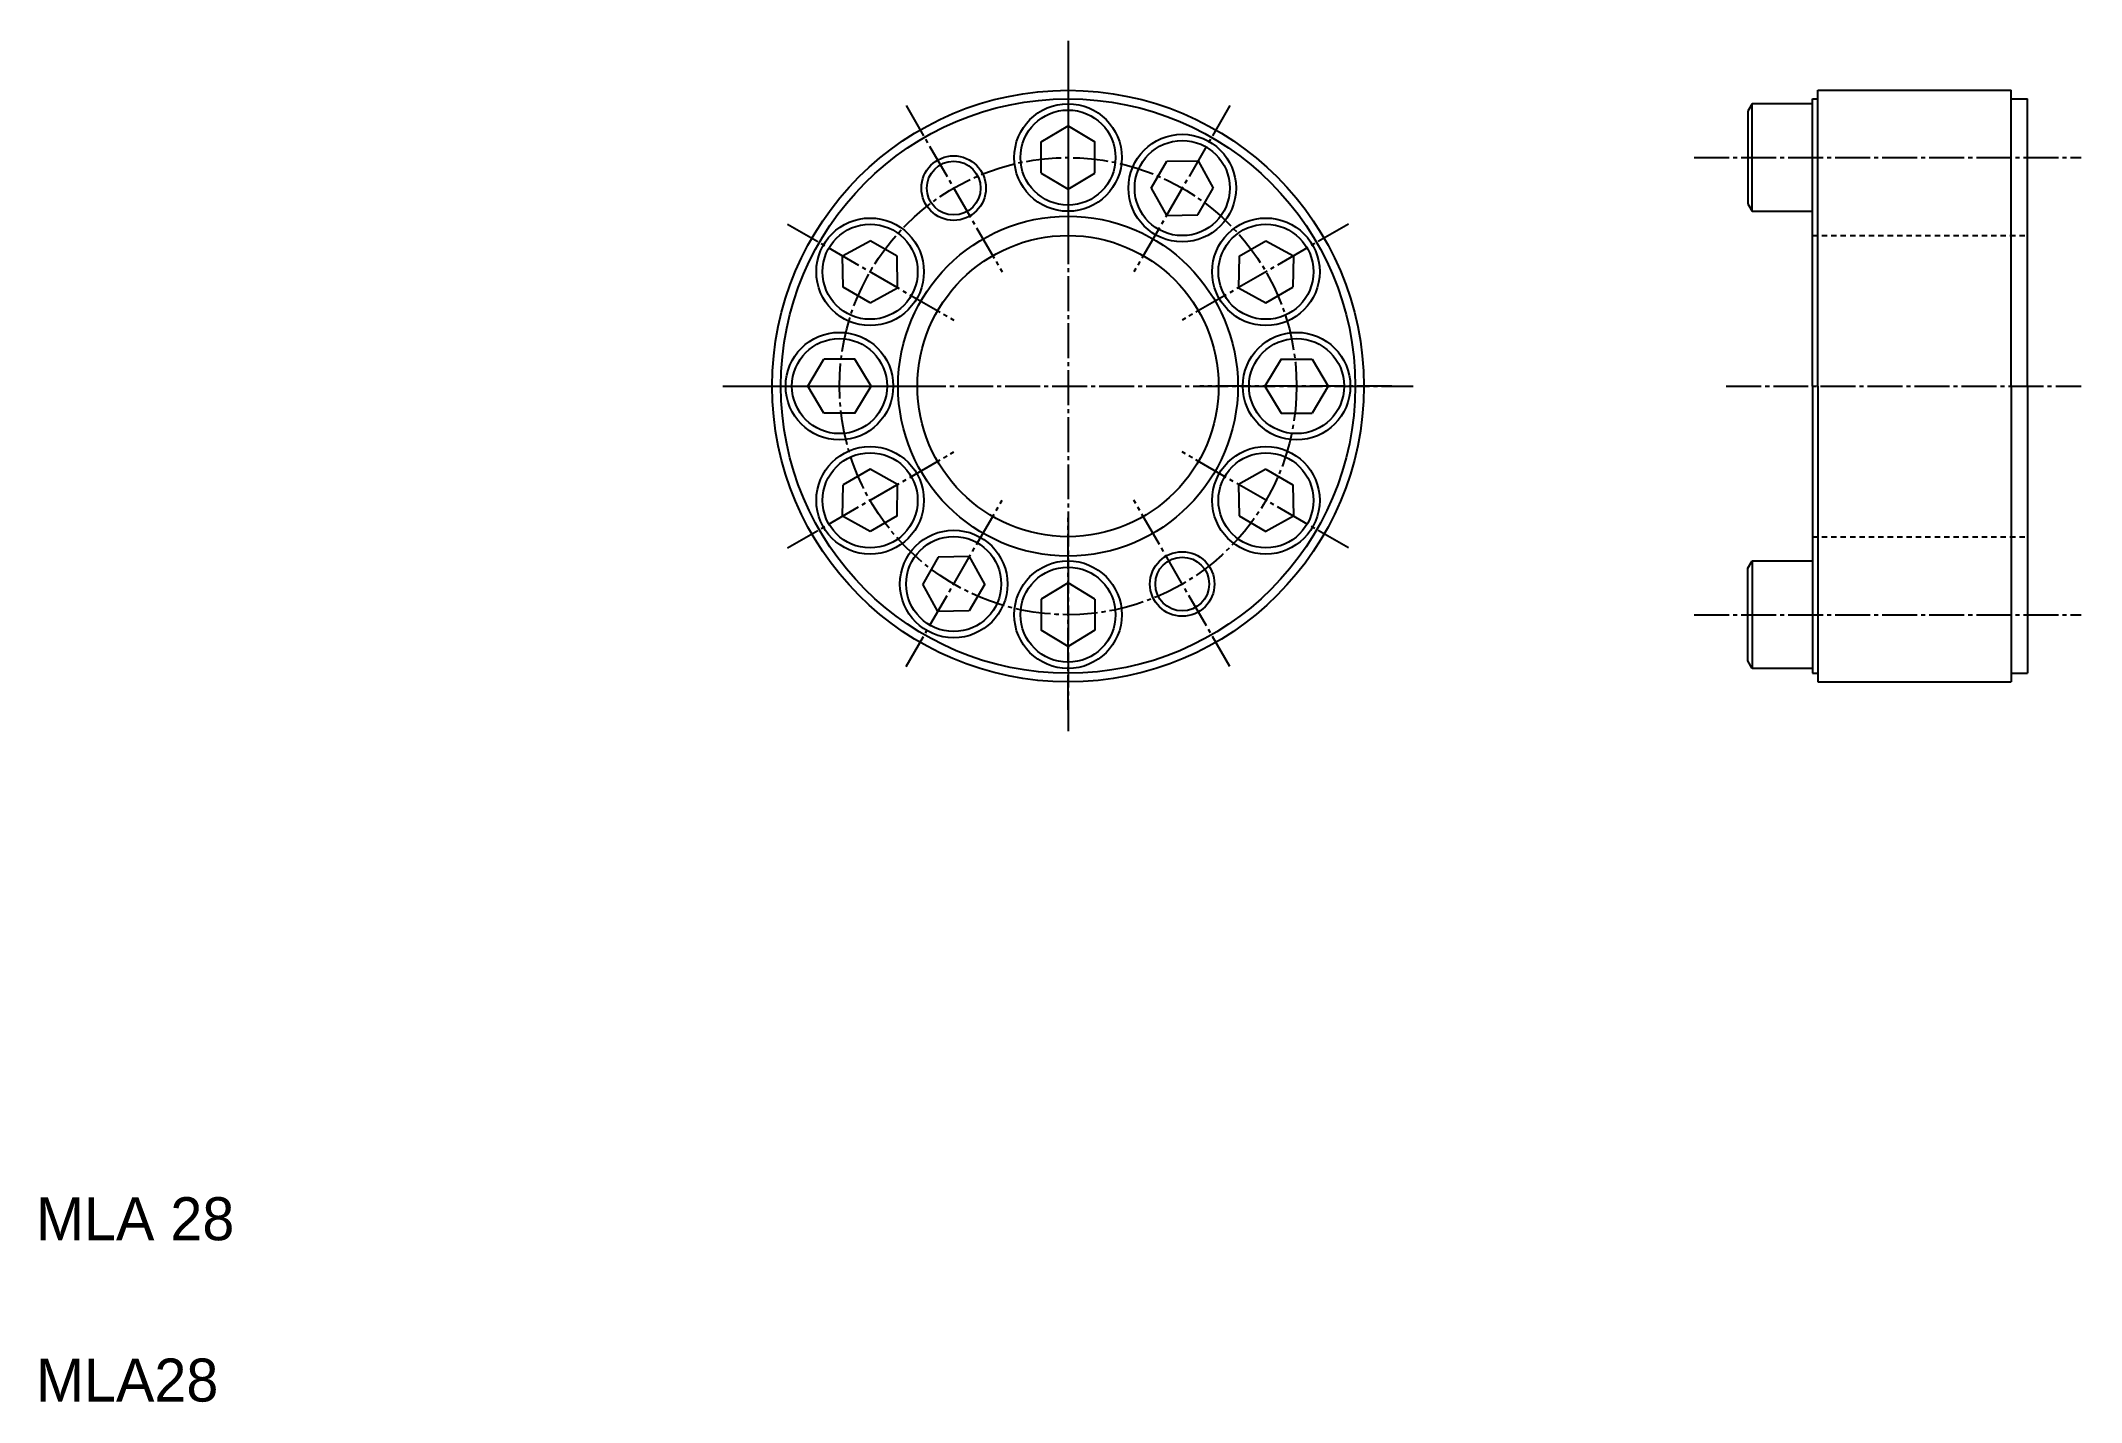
# Model space of a CAD drawing. Extents: x 10 to 200, y 10 to 137.
import ezdxf

# ---------------------------------------------------------------- set-up
doc = ezdxf.new("R2010")
doc.units = 0
doc.header["$LTSCALE"] = 0.25
doc.linetypes.add('CENTER', pattern=[17.5, 13, -1.5, 1.5, -1.5])
doc.linetypes.add('DASHED', pattern=[3.5, 2, -1.5])
doc.layers.get('0').update_dxf_attribs({"linetype": 'CONTINUOUS'})
doc.layers.add('CENTER', color=1, linetype='CENTER')

msp = doc.modelspace()

# ---------------------------------------------------------------- linework, layer by layer
for p, q in [((175.16, 104.41), (175.16, 131.11)), ((175.16, 131.11), (175.66, 131.11)), ((175.66, 104.41), (175.66, 131.91)), ((175.66, 131.91), (193.66, 131.91)), ((193.66, 104.41), (193.66, 131.91)), ((193.66, 131.11), (195.16, 131.11)), ((195.16, 104.41), (195.16, 131.11)), ((169.56, 130.66), (169.16, 129.97)), ((169.16, 129.97), (169.16, 121.36)), ((175.16, 130.66), (169.56, 130.66)), ((169.56, 120.66), (169.56, 130.66)), ((175.16, 120.66), (175.16, 130.66)), ((103.45, 127.11), (105.95, 128.61)), ((105.95, 128.61), (108.45, 127.11)), ((103.45, 124.22), (103.45, 127.11)), ((108.45, 124.22), (108.45, 127.11)), ((113.69, 122.82), (115.13, 125.32)), ((115.13, 125.32), (118.05, 125.37)), ((118.05, 125.37), (119.46, 122.82)), ((103.45, 124.22), (105.95, 122.71)), ((105.95, 122.71), (108.45, 124.22)), ((113.69, 122.82), (115.1, 120.26)), ((118.02, 120.32), (119.46, 122.82)), ((115.1, 120.26), (118.02, 120.32)), ((169.16, 121.36), (169.56, 120.66)), ((169.56, 120.66), (175.16, 120.66)), ((84.99, 116.51), (87.55, 117.93)), ((90.05, 116.48), (87.55, 117.93)), ((121.85, 116.48), (124.35, 117.93)), ((124.35, 117.93), (126.91, 116.51)), ((85.05, 113.6), (84.99, 116.51)), ((90.1, 113.56), (90.05, 116.48)), ((121.85, 116.48), (121.8, 113.56)), ((126.91, 116.51), (126.85, 113.6)), ((87.55, 112.15), (85.05, 113.6)), ((87.55, 112.15), (90.1, 113.56)), ((121.8, 113.56), (124.35, 112.15)), ((124.35, 112.15), (126.85, 113.6)), ((81.75, 104.41), (83.26, 106.91)), ((86.14, 106.91), (83.26, 106.91)), ((87.65, 104.41), (86.14, 106.91)), ((125.76, 106.91), (124.25, 104.41)), ((125.76, 106.91), (128.64, 106.91)), ((128.64, 106.91), (130.15, 104.41)), ((83.26, 101.91), (81.75, 104.41)), ((86.14, 101.91), (87.65, 104.41)), ((124.25, 104.41), (125.76, 101.91)), ((130.15, 104.41), (128.64, 101.91)), ((175.16, 104.41), (175.16, 77.71)), ((175.66, 104.41), (175.66, 76.91)), ((193.66, 104.41), (193.66, 76.91)), ((195.16, 104.41), (195.16, 77.71)), ((86.14, 101.91), (83.26, 101.91)), ((125.76, 101.91), (128.64, 101.91)), ((84.99, 92.31), (85.05, 95.23)), ((87.55, 96.68), (85.05, 95.23)), ((90.1, 95.26), (87.55, 96.68)), ((90.05, 92.35), (90.1, 95.26)), ((124.35, 96.68), (121.8, 95.26)), ((121.8, 95.26), (121.85, 92.35)), ((124.35, 96.68), (126.85, 95.23)), ((126.85, 95.23), (126.91, 92.31)), ((87.55, 90.9), (84.99, 92.31)), ((90.05, 92.35), (87.55, 90.9)), ((121.85, 92.35), (124.35, 90.9)), ((126.91, 92.31), (124.35, 90.9)), ((93.88, 88.51), (92.44, 86.01)), ((96.8, 88.57), (93.88, 88.51)), ((98.21, 86.01), (96.8, 88.57)), ((169.16, 87.47), (169.56, 88.16)), ((169.16, 78.86), (169.16, 87.47)), ((169.56, 88.16), (175.16, 88.16)), ((169.56, 88.16), (169.56, 78.16)), ((175.16, 88.16), (175.16, 78.16)), ((93.85, 83.46), (92.44, 86.01)), ((98.21, 86.01), (96.77, 83.51)), ((105.95, 86.11), (103.45, 84.61)), ((108.45, 84.61), (105.95, 86.11)), ((96.77, 83.51), (93.85, 83.46)), ((103.45, 84.61), (103.45, 81.72)), ((108.45, 84.61), (108.45, 81.72)), ((105.95, 80.21), (103.45, 81.72)), ((108.45, 81.72), (105.95, 80.21)), ((169.56, 78.16), (169.16, 78.86)), ((175.16, 78.16), (169.56, 78.16)), ((175.16, 77.71), (175.66, 77.71)), ((175.66, 76.91), (193.66, 76.91)), ((180.16, 76.91), (180.16, 76.91)), ((184.66, 76.91), (184.66, 76.91)), ((193.66, 77.71), (195.16, 77.71))]:
    msp.add_line(p, q)
at = {"color": 3, "linetype": 'DASHED'}
for p, q in [((175.16, 118.41), (195.16, 118.41)), ((175.16, 90.41), (195.16, 90.41))]:
    msp.add_line(p, q, dxfattribs=at)
for centre, radius in [((105.95, 104.41), 27.5), ((105.95, 104.41), 26.7), ((105.95, 125.66), 5), ((105.95, 125.66), 4.42), ((116.57, 122.82), 5), ((116.57, 122.82), 4.42), ((95.32, 122.82), 2.5), ((87.55, 115.04), 5), ((105.95, 104.41), 15.8), ((124.35, 115.04), 5), ((87.55, 115.04), 4.42), ((105.95, 104.41), 14), ((124.35, 115.04), 4.42), ((84.7, 104.41), 5), ((84.7, 104.41), 4.42), ((127.2, 104.41), 5), ((127.2, 104.41), 4.42), ((87.55, 93.79), 5), ((124.35, 93.79), 5), ((87.55, 93.79), 4.42), ((124.35, 93.79), 4.42), ((95.32, 86.01), 5), ((95.32, 86.01), 4.42), ((105.95, 83.16), 5), ((105.95, 83.16), 4.42), ((116.57, 86.01), 2.5)]:
    msp.add_circle(centre, radius)
at = {"color": 3}
for centre in [(95.32, 122.82), (116.57, 86.01)]:
    msp.add_circle(centre, 3, dxfattribs=at)
at = {"layer": 'CENTER', "color": 1, "linetype": 'CENTER'}
for p, q in [((105.95, 136.51), (105.95, 72.32)), ((105.95, 134.53), (105.95, 116.67)), ((90.89, 130.5), (99.82, 115.02)), ((90.89, 130.5), (99.82, 115.02)), ((121.01, 130.5), (112.08, 115.02)), ((164.16, 125.66), (200.16, 125.66)), ((79.87, 119.47), (95.34, 110.54)), ((132.03, 119.47), (116.56, 110.54)), ((73.85, 104.41), (138.05, 104.41)), ((75.83, 104.41), (93.7, 104.41)), ((136.07, 104.41), (118.2, 104.41)), ((167.16, 104.41), (200.16, 104.41)), ((79.87, 89.36), (95.34, 98.29)), ((132.03, 89.36), (116.56, 98.29)), ((90.89, 78.33), (99.82, 93.8)), ((121.01, 78.33), (112.08, 93.8)), ((105.95, 74.3), (105.95, 92.16)), ((164.16, 83.16), (200.16, 83.16))]:
    msp.add_line(p, q, dxfattribs=at)
msp.add_circle((105.95, 104.41), 21.25, dxfattribs=at)

# ---------------------------------------------------------------- texts
for s, p in [('MLA 28', (10, 25)), ('MLA28', (10, 10))]:
    msp.add_text(s, height=4).set_placement(p)

doc.saveas('drawing.dxf')
